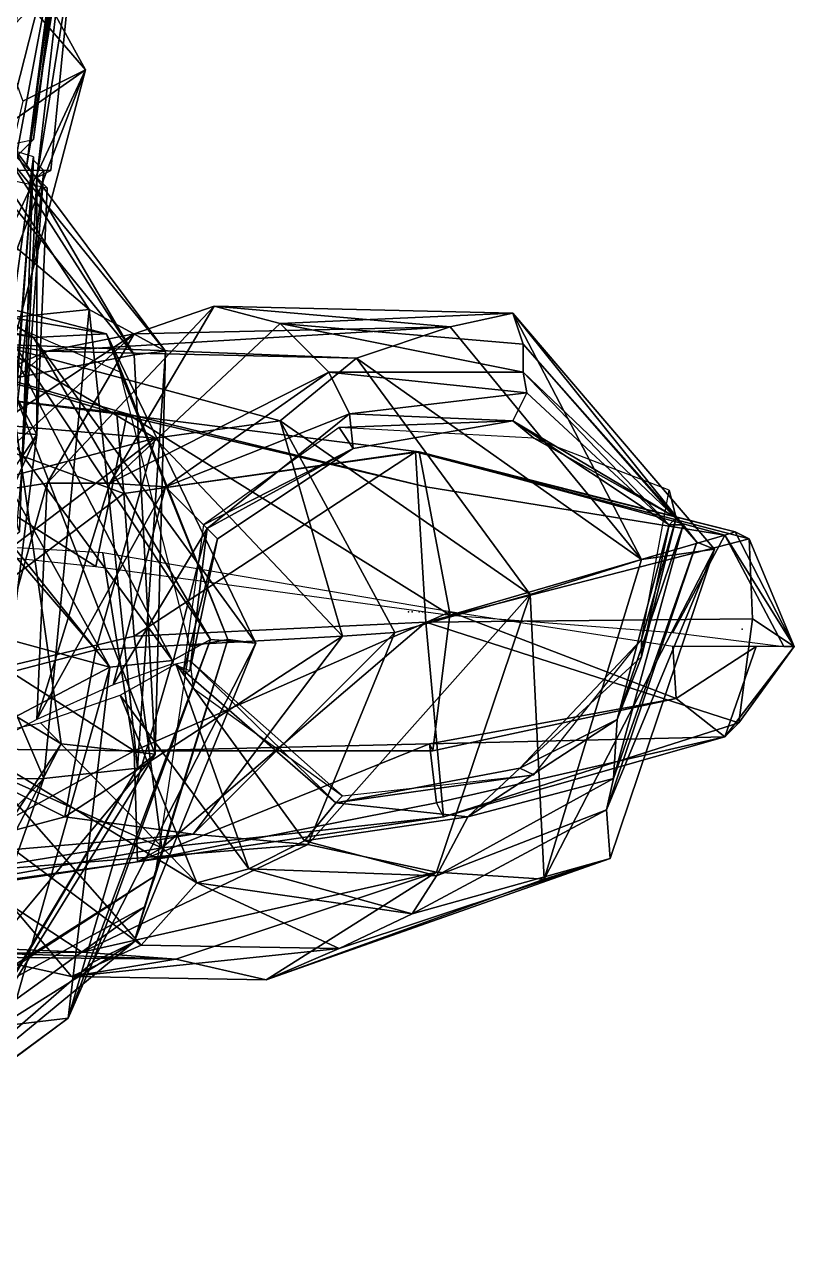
# Model space of a CAD drawing. Extents: x 4.9 to 9.1, y -6.1 to 13.5.
# Drawn here: x 7.36 to 7.729, y -0.886 to -0.293 of the extents above; entities that cross this region are included whole.
import ezdxf

# ---------------------------------------------------------------- set-up
doc = ezdxf.new("R2010")
doc.units = 0
doc.layers.get('0').update_dxf_attribs({"linetype": 'CONTINUOUS'})

msp = doc.modelspace()

# ---------------------------------------------------------------- linework, layer by layer
at = {"color": 0}
for p in [(7.54444, -0.5745, -4.07833), (7.54611, -0.5745, -3.85667), (7.54611, -0.5745, -3.855), (7.54944, -0.5745, -3.84), (7.55111, -0.5745, -3.84), (7.70444, -0.58283, -4.07833)]:
    msp.add_point(p, dxfattribs=at)
for points in [[(7.27444, -0.18116, 1.13), (7.28944, -0.13283, 1.19167), (7.38944, -0.3145, 1.19167)], [(7.35944, -0.3295, 1.28833), (7.38944, -0.3145, 1.19167), (7.28944, -0.13283, 1.19167)], [(7.30444, -0.29783, -1.28), (7.37277, -0.17783, -1.23), (7.31444, -0.29783, -1.22333)], [(7.37277, -0.17783, -1.23), (7.30444, -0.29783, -1.28), (7.34444, -0.19116, -1.34167)], [(7.32277, -0.29783, -1.08333), (7.31444, -0.29783, -1.22333), (7.37277, -0.17783, -1.23)], [(7.37277, -0.17783, -1.23), (7.35777, -0.17283, -1.06667), (7.32277, -0.29783, -1.08333)], [(7.38944, -0.3145, 1.19167), (7.35611, -0.33783, 1.13167), (7.27444, -0.18116, 1.13)], [(7.36444, -0.2195, 0.41), (7.32944, -0.1995, 0.51667), (7.31611, -0.35783, 0.51167)], [(7.31611, -0.35783, 0.51167), (7.34944, -0.35116, 0.39), (7.36444, -0.2195, 0.41)], [(7.37944, -0.23283, 0.22833), (7.36444, -0.2195, 0.41), (7.34944, -0.35116, 0.39)], [(7.38277, -0.26283, -0.32667), (7.29111, -0.36283, -0.42333), (7.34111, -0.23616, -0.42833)], [(7.34944, -0.35116, 0.39), (7.36444, -0.34783, 0.23333), (7.37944, -0.23283, 0.22833)], [(7.37777, -0.24116, 0.04), (7.37944, -0.23283, 0.22833), (7.36444, -0.34783, 0.23333)], [(7.36111, -0.36116, -0.1), (7.37777, -0.24116, 0.04), (7.35611, -0.35616, 0.03333)], [(7.36444, -0.34783, 0.23333), (7.35611, -0.35616, 0.03333), (7.37777, -0.24116, 0.04)], [(7.37777, -0.24116, 0.04), (7.36111, -0.36116, -0.1), (7.37611, -0.2445, -0.1)], [(7.37944, -0.2495, -0.195), (7.37611, -0.2445, -0.1), (7.36111, -0.36116, -0.1)], [(7.36111, -0.36116, -0.1), (7.36611, -0.36616, -0.20333), (7.37944, -0.2495, -0.195)], [(7.38277, -0.26283, -0.32667), (7.37944, -0.2495, -0.195), (7.36611, -0.36616, -0.20333)], [(7.29111, -0.36283, -0.42333), (7.38277, -0.26283, -0.32667), (7.37277, -0.36283, -0.32667)], [(7.36611, -0.36616, -0.20333), (7.37277, -0.36283, -0.32667), (7.38277, -0.26283, -0.32667)], [(7.24777, -0.30783, -1.36333), (7.30444, -0.29783, -1.28), (7.39111, -0.4295, -1.32667)], [(7.29777, -0.3095, -0.895), (7.41277, -0.45116, -1.06333), (7.32277, -0.29783, -1.08333)], [(7.30444, -0.29783, -1.28), (7.31444, -0.29783, -1.22333), (7.42777, -0.4495, -1.225)], [(7.42777, -0.4495, -1.225), (7.39111, -0.4295, -1.32667), (7.30444, -0.29783, -1.28)], [(7.31444, -0.29783, -1.22333), (7.32277, -0.29783, -1.08333), (7.41277, -0.45116, -1.06333)], [(7.41277, -0.45116, -1.06333), (7.42777, -0.4495, -1.225), (7.31444, -0.29783, -1.22333)], [(7.39111, -0.4295, -1.32667), (7.27777, -0.44116, -1.43333), (7.24777, -0.30783, -1.36333)], [(7.41277, -0.45116, -1.06333), (7.29777, -0.3095, -0.895), (7.35277, -0.46283, -0.88333)], [(7.38944, -0.3145, 1.19167), (7.31611, -0.47116, 1.12333), (7.35611, -0.33783, 1.13167)], [(7.31611, -0.47116, 1.12333), (7.38944, -0.3145, 1.19167), (7.34444, -0.4845, 1.2)], [(7.32111, -0.49283, 1.30833), (7.34444, -0.4845, 1.2), (7.38944, -0.3145, 1.19167)], [(7.38944, -0.3145, 1.19167), (7.35944, -0.3295, 1.28833), (7.32111, -0.49283, 1.30833)], [(7.36611, -0.4895, -0.32833), (7.32111, -0.48616, -0.42833), (7.29277, -0.3545, -0.42167)], [(7.29277, -0.3545, -0.42167), (7.37111, -0.37116, -0.32333), (7.36611, -0.4895, -0.32833)], [(7.36444, -0.35616, 0.225), (7.34777, -0.35116, 0.39833), (7.33777, -0.5495, 0.4)], [(7.33777, -0.5495, 0.4), (7.35777, -0.53616, 0.22), (7.36444, -0.35616, 0.225)], [(7.36444, -0.35616, 0.225), (7.35277, -0.51783, 0.04167), (7.36444, -0.35783, 0.03667)], [(7.35277, -0.51783, 0.04167), (7.36444, -0.35616, 0.225), (7.35777, -0.53616, 0.22)], [(7.36444, -0.35783, 0.03667), (7.35277, -0.5095, -0.10333), (7.36944, -0.36283, -0.105)], [(7.35277, -0.5095, -0.10333), (7.36444, -0.35783, 0.03667), (7.35277, -0.51783, 0.04167)], [(7.35944, -0.4995, -0.20833), (7.36944, -0.36283, -0.105), (7.35277, -0.5095, -0.10333)], [(7.36944, -0.36283, -0.105), (7.35944, -0.4995, -0.20833), (7.36611, -0.36616, -0.20333)], [(7.36611, -0.4895, -0.32833), (7.36611, -0.36616, -0.20333), (7.35944, -0.4995, -0.20833)], [(7.36611, -0.36616, -0.20333), (7.36611, -0.4895, -0.32833), (7.37111, -0.37116, -0.32333)], [(7.34277, -0.42783, -1.83333), (7.36444, -0.44283, -2.005), (7.20944, -0.4145, -2.08)], [(7.25277, -0.41616, -2.27667), (7.20944, -0.4145, -2.08), (7.36444, -0.44283, -2.005)], [(7.22444, -0.55283, -1.545), (7.40111, -0.60116, -1.37667), (7.25444, -0.41783, -1.47833)], [(7.36444, -0.44283, -2.005), (7.39944, -0.44116, -2.17667), (7.25277, -0.41616, -2.27667)], [(7.30944, -0.41783, -2.51833), (7.25277, -0.41616, -2.27667), (7.39944, -0.44116, -2.17667)], [(7.29944, -0.41783, -1.65333), (7.25444, -0.41783, -1.47833), (7.40111, -0.60116, -1.37667)], [(7.40111, -0.60116, -1.37667), (7.43111, -0.59783, -1.61), (7.29944, -0.41783, -1.65333)], [(7.34277, -0.42783, -1.83333), (7.29944, -0.41783, -1.65333), (7.43111, -0.59783, -1.61)], [(7.39944, -0.44116, -2.17667), (7.40611, -0.4595, -2.27833), (7.30944, -0.41783, -2.51833)], [(7.27777, -0.44116, -1.43333), (7.39111, -0.4295, -1.32667), (7.36944, -0.6545, -1.35667)], [(7.43111, -0.59783, -1.61), (7.44944, -0.58783, -1.76333), (7.34277, -0.42783, -1.83333)], [(7.36444, -0.44283, -2.005), (7.34277, -0.42783, -1.83333), (7.44944, -0.58783, -1.76333)], [(7.41444, -0.6495, -1.23833), (7.36944, -0.6545, -1.35667), (7.39111, -0.4295, -1.32667)], [(7.41277, -0.44116, -2.93), (7.45111, -0.42783, -3.08333), (7.37111, -0.51283, -3.11)], [(7.40111, -0.51283, -3.26167), (7.37111, -0.51283, -3.11), (7.45111, -0.42783, -3.08333)], [(7.39111, -0.4295, -1.32667), (7.42777, -0.4495, -1.225), (7.41444, -0.6495, -1.23833)], [(7.45111, -0.42783, -3.08333), (7.48277, -0.43616, -3.25167), (7.40111, -0.51283, -3.26167)], [(7.45111, -0.42783, -3.08333), (7.41277, -0.44116, -2.93), (7.56444, -0.43783, -2.90333)], [(7.56444, -0.43783, -2.90333), (7.59444, -0.43116, -3.06667), (7.45111, -0.42783, -3.08333)], [(7.48277, -0.43616, -3.25167), (7.45111, -0.42783, -3.08333), (7.59444, -0.43116, -3.06667)], [(7.59444, -0.43116, -3.06667), (7.59944, -0.44616, -3.23), (7.48277, -0.43616, -3.25167)], [(7.59444, -0.43116, -3.06667), (7.56444, -0.43783, -2.90333), (7.65611, -0.5495, -2.86667)], [(7.65611, -0.5495, -2.86667), (7.69111, -0.5445, -3.05667), (7.59444, -0.43116, -3.06667)], [(7.68277, -0.54116, -3.235), (7.59444, -0.43116, -3.06667), (7.69111, -0.5445, -3.05667)], [(7.59444, -0.43116, -3.06667), (7.68277, -0.54116, -3.235), (7.59944, -0.44616, -3.23)], [(7.40944, -0.4795, -3.87833), (7.25277, -0.4345, -4.03833), (7.24944, -0.46116, -3.95833)], [(7.25277, -0.4345, -4.03833), (7.40944, -0.4795, -3.87833), (7.40444, -0.4795, -3.99667)], [(7.40444, -0.4795, -3.99667), (7.25444, -0.46116, -4.085), (7.25277, -0.4345, -4.03833)], [(7.56444, -0.43783, -2.90333), (7.37111, -0.4495, -2.76833), (7.51944, -0.45283, -2.74333)], [(7.37111, -0.4495, -2.76833), (7.56444, -0.43783, -2.90333), (7.41277, -0.44116, -2.93)], [(7.50611, -0.4595, -3.42), (7.40111, -0.51283, -3.26167), (7.48277, -0.43616, -3.25167)], [(7.59944, -0.4595, -3.40667), (7.48277, -0.43616, -3.25167), (7.59944, -0.44616, -3.23)], [(7.48277, -0.43616, -3.25167), (7.59944, -0.4595, -3.40667), (7.50611, -0.4595, -3.42)], [(7.51944, -0.45283, -2.74333), (7.65611, -0.5495, -2.86667), (7.56444, -0.43783, -2.90333)], [(7.36944, -0.6545, -1.35667), (7.15444, -0.65616, -1.46167), (7.27777, -0.44116, -1.43333)], [(7.41277, -0.44116, -2.93), (7.28444, -0.52616, -2.77833), (7.37111, -0.4495, -2.76833)], [(7.28444, -0.52616, -2.77833), (7.41277, -0.44116, -2.93), (7.32777, -0.5195, -2.94)], [(7.37111, -0.51283, -3.11), (7.32777, -0.5195, -2.94), (7.41277, -0.44116, -2.93)], [(7.39944, -0.44116, -2.17667), (7.36444, -0.44283, -2.005), (7.47111, -0.5895, -1.95833)], [(7.44944, -0.58783, -1.76333), (7.47111, -0.5895, -1.95833), (7.36444, -0.44283, -2.005)], [(7.47111, -0.5895, -1.95833), (7.45777, -0.58783, -2.12833), (7.39944, -0.44116, -2.17667)], [(7.40611, -0.4595, -2.27833), (7.39944, -0.44116, -2.17667), (7.45777, -0.58783, -2.12833)], [(7.37111, -0.4495, -2.76833), (7.22611, -0.5145, -2.60333), (7.34611, -0.44616, -2.60333)], [(7.22611, -0.5145, -2.60333), (7.37111, -0.4495, -2.76833), (7.28444, -0.52616, -2.77833)], [(7.34611, -0.44616, -2.60333), (7.28611, -0.4795, -2.43), (7.42277, -0.49116, -2.39667)], [(7.42277, -0.49116, -2.39667), (7.48277, -0.48283, -2.58167), (7.34611, -0.44616, -2.60333)], [(7.51944, -0.45283, -2.74333), (7.34611, -0.44616, -2.60333), (7.48277, -0.48283, -2.58167)], [(7.34611, -0.44616, -2.60333), (7.51944, -0.45283, -2.74333), (7.37111, -0.4495, -2.76833)], [(7.42777, -0.4495, -1.225), (7.41277, -0.45116, -1.06333), (7.42277, -0.64283, -1.04667)], [(7.42277, -0.64283, -1.04667), (7.41444, -0.6495, -1.23833), (7.42777, -0.4495, -1.225)], [(7.67611, -0.53283, -3.39833), (7.59944, -0.44616, -3.23), (7.68277, -0.54116, -3.235)], [(7.59944, -0.44616, -3.23), (7.67611, -0.53283, -3.39833), (7.59944, -0.4595, -3.40667)], [(7.35277, -0.46283, -0.88333), (7.42277, -0.64283, -1.04667), (7.41277, -0.45116, -1.06333)], [(7.48277, -0.48283, -2.58167), (7.60277, -0.56616, -2.71833), (7.51944, -0.45283, -2.74333)], [(7.65611, -0.5495, -2.86667), (7.51944, -0.45283, -2.74333), (7.60277, -0.56616, -2.71833)], [(7.24944, -0.46116, -3.95833), (7.39444, -0.55283, -3.80333), (7.40944, -0.4795, -3.87833)], [(7.39444, -0.55283, -3.80333), (7.24944, -0.46116, -3.95833), (7.25111, -0.53783, -3.91667)], [(7.25444, -0.46116, -4.085), (7.40444, -0.4795, -3.99667), (7.40777, -0.51783, -4.06333)], [(7.40777, -0.51783, -4.06333), (7.27277, -0.6195, -4.09833), (7.25444, -0.46116, -4.085)], [(7.40111, -0.51283, -3.26167), (7.50611, -0.4595, -3.42), (7.42777, -0.5145, -3.41667)], [(7.45777, -0.58783, -2.12833), (7.43944, -0.59116, -2.20167), (7.40611, -0.4595, -2.27833)], [(7.51611, -0.4795, -3.56667), (7.42777, -0.5145, -3.41667), (7.50611, -0.4595, -3.42)], [(7.60111, -0.4695, -3.55), (7.50611, -0.4595, -3.42), (7.59944, -0.4595, -3.40667)], [(7.50611, -0.4595, -3.42), (7.60111, -0.4695, -3.55), (7.51611, -0.4795, -3.56667)], [(7.66944, -0.53283, -3.535), (7.59944, -0.4595, -3.40667), (7.67611, -0.53283, -3.39833)], [(7.59944, -0.4595, -3.40667), (7.66944, -0.53283, -3.535), (7.60111, -0.4695, -3.55)], [(7.33944, -0.6145, -0.73833), (7.37777, -0.63783, -0.87333), (7.35277, -0.46283, -0.88333)], [(7.42277, -0.64283, -1.04667), (7.35277, -0.46283, -0.88333), (7.37777, -0.63783, -0.87333)], [(7.59444, -0.48283, -3.70833), (7.51611, -0.4795, -3.56667), (7.60111, -0.4695, -3.55)], [(7.59444, -0.48283, -3.70833), (7.60111, -0.4695, -3.55), (7.66944, -0.53283, -3.535)], [(7.27777, -0.5295, -2.34), (7.42277, -0.49116, -2.39667), (7.28611, -0.4795, -2.43)], [(7.56444, -0.57616, -3.70333), (7.40944, -0.4795, -3.87833), (7.39444, -0.55283, -3.80333)], [(7.40444, -0.4795, -3.99667), (7.55277, -0.5145, -3.83833), (7.54944, -0.49783, -3.97)], [(7.54944, -0.49783, -3.97), (7.40777, -0.51783, -4.06333), (7.40444, -0.4795, -3.99667)], [(7.55277, -0.5145, -3.83833), (7.40444, -0.4795, -3.99667), (7.40944, -0.4795, -3.87833)], [(7.40944, -0.4795, -3.87833), (7.56444, -0.57616, -3.70333), (7.55277, -0.5145, -3.83833)], [(7.42777, -0.5145, -3.41667), (7.51611, -0.4795, -3.56667), (7.44777, -0.5345, -3.585)], [(7.51777, -0.49616, -3.71167), (7.44777, -0.5345, -3.585), (7.51611, -0.4795, -3.56667)], [(7.51611, -0.4795, -3.56667), (7.59444, -0.48283, -3.70833), (7.51777, -0.49616, -3.71167)], [(7.36611, -0.4895, -0.32833), (7.30444, -0.62616, -0.44333), (7.32111, -0.48616, -0.42833)], [(7.48277, -0.48283, -2.58167), (7.42277, -0.49116, -2.39667), (7.51277, -0.58616, -2.395)], [(7.51777, -0.49616, -3.71167), (7.51111, -0.48616, -3.83333), (7.44611, -0.53283, -3.81333)], [(7.51277, -0.58616, -2.395), (7.53777, -0.5845, -2.535), (7.48277, -0.48283, -2.58167)], [(7.60277, -0.56616, -2.71833), (7.48277, -0.48283, -2.58167), (7.53777, -0.5845, -2.535)], [(7.51111, -0.48616, -3.83333), (7.51777, -0.49616, -3.71167), (7.59444, -0.48283, -3.70833)], [(7.59444, -0.48283, -3.70833), (7.60444, -0.49116, -3.80667), (7.51111, -0.48616, -3.83333)], [(7.66944, -0.53283, -3.535), (7.67277, -0.5295, -3.69833), (7.59444, -0.48283, -3.70833)], [(7.60444, -0.49116, -3.80667), (7.59444, -0.48283, -3.70833), (7.67277, -0.5295, -3.69833)], [(7.42277, -0.49116, -2.39667), (7.27777, -0.5295, -2.34), (7.35277, -0.5445, -2.30333)], [(7.30444, -0.62616, -0.44333), (7.36611, -0.4895, -0.32833), (7.34611, -0.6495, -0.33667)], [(7.35944, -0.4995, -0.20833), (7.34611, -0.6495, -0.33667), (7.36611, -0.4895, -0.32833)], [(7.42277, -0.49116, -2.39667), (7.35277, -0.5445, -2.30333), (7.39444, -0.59283, -2.28833)], [(7.39444, -0.59283, -2.28833), (7.51277, -0.58616, -2.395), (7.42277, -0.49116, -2.39667)], [(7.67277, -0.5295, -3.69833), (7.66944, -0.51616, -3.77), (7.60444, -0.49116, -3.80667)], [(7.40777, -0.51783, -4.06333), (7.54944, -0.49783, -3.97), (7.54777, -0.49783, -4.07)], [(7.54777, -0.49783, -4.07), (7.41277, -0.58616, -4.09), (7.40777, -0.51783, -4.06333)], [(7.41277, -0.58616, -4.09), (7.54777, -0.49783, -4.07), (7.55277, -0.5795, -4.12)], [(7.44611, -0.53283, -3.81333), (7.45277, -0.5395, -3.7), (7.51777, -0.49616, -3.71167)], [(7.44777, -0.5345, -3.585), (7.51777, -0.49616, -3.71167), (7.45277, -0.5395, -3.7)], [(7.54777, -0.49783, -4.07), (7.70111, -0.53616, -3.97167), (7.70777, -0.5395, -4.06)], [(7.70777, -0.5395, -4.06), (7.55277, -0.5795, -4.12), (7.54777, -0.49783, -4.07)], [(7.70111, -0.53616, -3.97167), (7.54777, -0.49783, -4.07), (7.54944, -0.49783, -3.97)], [(7.54944, -0.49783, -3.97), (7.69611, -0.53783, -3.81833), (7.70111, -0.53616, -3.97167)], [(7.69611, -0.53783, -3.81833), (7.54944, -0.49783, -3.97), (7.55277, -0.5145, -3.83833)], [(7.32777, -0.5195, -2.94), (7.37111, -0.51283, -3.11), (7.33444, -0.64283, -3.10667)], [(7.36611, -0.62616, -3.265), (7.33444, -0.64283, -3.10667), (7.37111, -0.51283, -3.11)], [(7.37111, -0.51283, -3.11), (7.40111, -0.51283, -3.26167), (7.36611, -0.62616, -3.265)], [(7.42777, -0.5145, -3.41667), (7.36611, -0.62616, -3.265), (7.40111, -0.51283, -3.26167)], [(7.36611, -0.62616, -3.265), (7.42777, -0.5145, -3.41667), (7.40277, -0.6095, -3.41333)], [(7.44777, -0.5345, -3.585), (7.40277, -0.6095, -3.41333), (7.42777, -0.5145, -3.41667)], [(7.69611, -0.53783, -3.81833), (7.55277, -0.5145, -3.83833), (7.56444, -0.57616, -3.70333)], [(7.67277, -0.5295, -3.69833), (7.65611, -0.58783, -3.82), (7.66944, -0.51616, -3.77)], [(7.27277, -0.6195, -4.09833), (7.40777, -0.51783, -4.06333), (7.41277, -0.58616, -4.09)], [(7.45277, -0.5395, -3.7), (7.44611, -0.53283, -3.81333), (7.43611, -0.6045, -3.77167)], [(7.68277, -0.54116, -3.235), (7.64277, -0.6545, -3.40333), (7.67611, -0.53283, -3.39833)], [(7.64444, -0.62616, -3.55167), (7.67611, -0.53283, -3.39833), (7.64277, -0.6545, -3.40333)], [(7.67611, -0.53283, -3.39833), (7.64444, -0.62616, -3.55167), (7.66944, -0.53283, -3.535)], [(7.65611, -0.59616, -3.71333), (7.66944, -0.53283, -3.535), (7.64444, -0.62616, -3.55167)], [(7.66944, -0.53283, -3.535), (7.65611, -0.59616, -3.71333), (7.67277, -0.5295, -3.69833)], [(7.65611, -0.58783, -3.82), (7.67277, -0.5295, -3.69833), (7.65611, -0.59616, -3.71333)], [(7.25111, -0.53783, -3.915), (7.41277, -0.64116, -3.87333), (7.39777, -0.54616, -3.81167)], [(7.41277, -0.64116, -3.87333), (7.25111, -0.53783, -3.915), (7.25944, -0.6395, -3.95833)], [(7.40277, -0.6095, -3.41333), (7.44777, -0.5345, -3.585), (7.43111, -0.5995, -3.565)], [(7.43944, -0.60283, -3.7), (7.43111, -0.5995, -3.565), (7.44777, -0.5345, -3.585)], [(7.43611, -0.6045, -3.77167), (7.43944, -0.60283, -3.7), (7.45277, -0.5395, -3.7)], [(7.44777, -0.5345, -3.585), (7.45277, -0.5395, -3.7), (7.43944, -0.60283, -3.7)], [(7.55277, -0.5795, -4.12), (7.70777, -0.5395, -4.06), (7.70944, -0.57783, -4.085)], [(7.56444, -0.57616, -3.70333), (7.67111, -0.5845, -3.73333), (7.69611, -0.53783, -3.81833)], [(7.72444, -0.59116, -4.04667), (7.69611, -0.53783, -3.81833), (7.67111, -0.5845, -3.73333)], [(7.72944, -0.59116, -3.98333), (7.70111, -0.53616, -3.97167), (7.69611, -0.53783, -3.81833)], [(7.69611, -0.53783, -3.81833), (7.72444, -0.59116, -4.04667), (7.72944, -0.59116, -3.98333)], [(7.72944, -0.59116, -3.98333), (7.70777, -0.5395, -4.06), (7.70111, -0.53616, -3.97167)], [(7.72944, -0.59116, -3.98333), (7.70944, -0.57783, -4.085), (7.70777, -0.5395, -4.06)], [(7.27944, -0.62283, -2.29333), (7.39444, -0.59283, -2.28833), (7.35277, -0.5445, -2.30333)], [(7.69111, -0.5445, -3.05667), (7.65611, -0.5495, -2.86667), (7.60944, -0.70283, -2.86667)], [(7.60944, -0.70283, -2.86667), (7.64111, -0.69283, -3.05667), (7.69111, -0.5445, -3.05667)], [(7.69111, -0.5445, -3.05667), (7.63944, -0.6695, -3.24667), (7.68277, -0.54116, -3.235)], [(7.64277, -0.6545, -3.40333), (7.68277, -0.54116, -3.235), (7.63944, -0.6695, -3.24667)], [(7.63944, -0.6695, -3.24667), (7.69111, -0.5445, -3.05667), (7.64111, -0.69283, -3.05667)], [(7.56444, -0.5745, -3.705), (7.39777, -0.54616, -3.81167), (7.41277, -0.64116, -3.87333)], [(7.60277, -0.56616, -2.71833), (7.60944, -0.70283, -2.86667), (7.65611, -0.5495, -2.86667)], [(7.40111, -0.60116, -1.37667), (7.22444, -0.55283, -1.545), (7.30277, -0.65283, -1.48667)], [(7.60277, -0.56616, -2.71833), (7.53777, -0.5845, -2.535), (7.49611, -0.68616, -2.54667)], [(7.49611, -0.68616, -2.54667), (7.55777, -0.6995, -2.70667), (7.60277, -0.56616, -2.71833)], [(7.60944, -0.70283, -2.86667), (7.60277, -0.56616, -2.71833), (7.55777, -0.6995, -2.70667)], [(7.41277, -0.64116, -3.87333), (7.55611, -0.64116, -3.85167), (7.56444, -0.5745, -3.705)], [(7.67277, -0.61616, -3.84333), (7.56444, -0.5745, -3.705), (7.55611, -0.64116, -3.85167)], [(7.56444, -0.5745, -3.705), (7.67277, -0.61616, -3.84333), (7.67111, -0.59116, -3.73833)], [(7.55277, -0.5795, -4.12), (7.42611, -0.68783, -4.08167), (7.41277, -0.58616, -4.09)], [(7.42611, -0.68783, -4.08167), (7.55277, -0.5795, -4.12), (7.56111, -0.67283, -4.07833)], [(7.55277, -0.5795, -4.12), (7.70944, -0.57783, -4.085), (7.70277, -0.62783, -4.06333)], [(7.70277, -0.62783, -4.06333), (7.56111, -0.67283, -4.07833), (7.55277, -0.5795, -4.12)], [(7.72944, -0.59116, -3.98333), (7.70277, -0.62783, -4.06333), (7.70944, -0.57783, -4.085)], [(7.27277, -0.6195, -4.09833), (7.41277, -0.58616, -4.09), (7.42611, -0.68783, -4.08167)], [(7.51277, -0.58616, -2.395), (7.39444, -0.59283, -2.28833), (7.37944, -0.67283, -2.31333)], [(7.37944, -0.67283, -2.31333), (7.44111, -0.68116, -2.405), (7.51277, -0.58616, -2.395)], [(7.53777, -0.5845, -2.535), (7.51277, -0.58616, -2.395), (7.44111, -0.68116, -2.405)], [(7.44111, -0.68116, -2.405), (7.49611, -0.68616, -2.54667), (7.53777, -0.5845, -2.535)], [(7.27944, -0.62283, -2.29333), (7.37944, -0.67283, -2.31333), (7.39444, -0.59283, -2.28833)], [(7.44944, -0.58783, -1.76333), (7.43111, -0.59783, -1.61), (7.38111, -0.7695, -1.55)], [(7.38111, -0.7695, -1.55), (7.39277, -0.74283, -1.75), (7.44944, -0.58783, -1.76333)], [(7.47111, -0.5895, -1.95833), (7.44944, -0.58783, -1.76333), (7.39277, -0.74283, -1.75)], [(7.39277, -0.74283, -1.75), (7.41277, -0.73283, -1.955), (7.47111, -0.5895, -1.95833)], [(7.45777, -0.58783, -2.12833), (7.47111, -0.5895, -1.95833), (7.41277, -0.73283, -1.955)], [(7.41277, -0.73283, -1.955), (7.41777, -0.71616, -2.13), (7.45777, -0.58783, -2.12833)], [(7.42277, -0.70116, -2.24333), (7.45777, -0.58783, -2.12833), (7.41777, -0.71616, -2.13)], [(7.45777, -0.58783, -2.12833), (7.42277, -0.70116, -2.24333), (7.43944, -0.59116, -2.20167)], [(7.65611, -0.58783, -3.82), (7.65611, -0.59616, -3.71333), (7.59777, -0.6495, -3.71167)], [(7.59777, -0.6495, -3.71167), (7.60444, -0.65283, -3.855), (7.65611, -0.58783, -3.82)], [(7.71111, -0.59116, -3.835), (7.67111, -0.59116, -3.73833), (7.67277, -0.61616, -3.84333)], [(7.71111, -0.59116, -3.835), (7.67277, -0.61616, -3.84333), (7.69611, -0.6345, -3.98167)], [(7.69611, -0.6345, -3.98167), (7.72944, -0.59116, -3.98333), (7.71111, -0.59116, -3.835)], [(7.72944, -0.59116, -3.98333), (7.69611, -0.6345, -3.98167), (7.70277, -0.62783, -4.06333)], [(7.40111, -0.60116, -1.37667), (7.38111, -0.7695, -1.55), (7.43111, -0.59783, -1.61)], [(7.43277, -0.5995, -3.565), (7.43944, -0.59783, -3.70333), (7.50944, -0.66616, -3.71167)], [(7.51277, -0.66283, -3.82833), (7.50944, -0.66616, -3.71167), (7.43944, -0.59783, -3.70333)], [(7.43944, -0.59783, -3.70333), (7.44111, -0.61116, -3.77), (7.51277, -0.66283, -3.82833)], [(7.64444, -0.62616, -3.55167), (7.59777, -0.6495, -3.71167), (7.65611, -0.59616, -3.71333)], [(7.30277, -0.65283, -1.48667), (7.35277, -0.77283, -1.33667), (7.40111, -0.60116, -1.37667)], [(7.38111, -0.7695, -1.55), (7.40111, -0.60116, -1.37667), (7.35277, -0.77283, -1.33667)], [(7.43277, -0.5995, -3.565), (7.46777, -0.69783, -3.425), (7.40611, -0.6145, -3.41833)], [(7.46777, -0.69783, -3.425), (7.43277, -0.5995, -3.565), (7.49444, -0.6845, -3.57)], [(7.50944, -0.66616, -3.71167), (7.49444, -0.6845, -3.57), (7.43277, -0.5995, -3.565)], [(7.37777, -0.63783, -0.87333), (7.33944, -0.6145, -0.73833), (7.28611, -0.77783, -0.73167)], [(7.40611, -0.6145, -3.41833), (7.44277, -0.7045, -3.25), (7.36777, -0.62783, -3.26667)], [(7.44277, -0.7045, -3.25), (7.40611, -0.6145, -3.41833), (7.46777, -0.69783, -3.425)], [(7.55444, -0.63783, -3.85), (7.69611, -0.6345, -3.98167), (7.67277, -0.61616, -3.84333)], [(7.67277, -0.61616, -3.84333), (7.55611, -0.64116, -3.85167), (7.55444, -0.63783, -3.85)], [(7.42611, -0.68783, -4.08167), (7.29444, -0.71116, -4.10833), (7.27277, -0.6195, -4.09833)], [(7.27944, -0.62283, -2.29333), (7.30444, -0.69283, -2.32667), (7.37944, -0.67283, -2.31333)], [(7.32944, -0.63616, -3.10833), (7.36777, -0.62783, -3.26667), (7.44277, -0.7045, -3.25)], [(7.56111, -0.67283, -4.07833), (7.70277, -0.62783, -4.06333), (7.69611, -0.6345, -3.98167)], [(7.64277, -0.6545, -3.40333), (7.57277, -0.67283, -3.56667), (7.64444, -0.62616, -3.55167)], [(7.59777, -0.6495, -3.71167), (7.64444, -0.62616, -3.55167), (7.57277, -0.67283, -3.56667)], [(7.69611, -0.6345, -3.98167), (7.55444, -0.63783, -3.85), (7.55777, -0.66616, -3.99333)], [(7.69611, -0.6345, -3.98167), (7.55777, -0.66616, -3.99333), (7.56111, -0.67283, -4.07833)], [(7.41277, -0.64116, -3.87333), (7.25944, -0.6395, -3.95833), (7.27944, -0.7145, -4.06667)], [(7.28611, -0.77783, -0.73167), (7.29611, -0.7945, -0.87667), (7.37777, -0.63783, -0.87333)], [(7.28944, -0.6395, -2.93667), (7.32944, -0.63616, -3.10833), (7.41611, -0.7345, -3.08833)], [(7.32944, -0.73783, -2.76667), (7.28944, -0.6395, -2.93667), (7.38277, -0.7495, -2.91667)], [(7.41611, -0.7345, -3.08833), (7.38277, -0.7495, -2.91667), (7.28944, -0.6395, -2.93667)], [(7.42277, -0.64283, -1.04667), (7.37777, -0.63783, -0.87333), (7.29611, -0.7945, -0.87667)], [(7.44277, -0.7045, -3.25), (7.41611, -0.7345, -3.08833), (7.32944, -0.63616, -3.10833)], [(7.41277, -0.64116, -3.87333), (7.55444, -0.63783, -3.85), (7.55611, -0.64116, -3.85167)], [(7.55444, -0.63783, -3.85), (7.41277, -0.64116, -3.87333), (7.41444, -0.6945, -4.01833)], [(7.41444, -0.6945, -4.01833), (7.55777, -0.66616, -3.99333), (7.55444, -0.63783, -3.85)], [(7.27944, -0.7145, -4.06667), (7.41444, -0.6945, -4.01833), (7.41277, -0.64116, -3.87333)], [(7.29611, -0.7945, -0.87667), (7.30944, -0.82616, -1.05167), (7.42277, -0.64283, -1.04667)], [(7.41444, -0.6495, -1.23833), (7.42277, -0.64283, -1.04667), (7.30944, -0.82616, -1.05167)], [(7.30944, -0.82616, -1.05167), (7.30944, -0.8245, -1.24333), (7.41444, -0.6495, -1.23833)], [(7.36944, -0.6545, -1.35667), (7.41444, -0.6495, -1.23833), (7.30944, -0.8245, -1.24333)], [(7.57277, -0.67283, -3.56667), (7.50944, -0.66616, -3.71167), (7.59777, -0.6495, -3.71167)], [(7.60444, -0.65283, -3.855), (7.59777, -0.6495, -3.71167), (7.50944, -0.66616, -3.71167)], [(7.15444, -0.65616, -1.46167), (7.36944, -0.6545, -1.35667), (7.24777, -0.7795, -1.37333)], [(7.30944, -0.8245, -1.24333), (7.24777, -0.7795, -1.37333), (7.36944, -0.6545, -1.35667)], [(7.50944, -0.66616, -3.71167), (7.51277, -0.66283, -3.82833), (7.60444, -0.65283, -3.855)], [(7.63944, -0.6695, -3.24667), (7.55777, -0.70116, -3.415), (7.64277, -0.6545, -3.40333)], [(7.57277, -0.67283, -3.56667), (7.64277, -0.6545, -3.40333), (7.55777, -0.70116, -3.415)], [(7.41444, -0.6945, -4.01833), (7.56111, -0.67283, -4.07833), (7.55777, -0.66616, -3.99333)], [(7.50944, -0.66616, -3.71167), (7.57277, -0.67283, -3.56667), (7.49444, -0.6845, -3.57)], [(7.64111, -0.69283, -3.05667), (7.54611, -0.7195, -3.25667), (7.63944, -0.6695, -3.24667)], [(7.55777, -0.70116, -3.415), (7.63944, -0.6695, -3.24667), (7.54611, -0.7195, -3.25667)], [(7.44111, -0.68116, -2.405), (7.37944, -0.67283, -2.31333), (7.30444, -0.69283, -2.32667)], [(7.56111, -0.67283, -4.07833), (7.41444, -0.6945, -4.01833), (7.42611, -0.68783, -4.08167)], [(7.55777, -0.70116, -3.415), (7.49444, -0.6845, -3.57), (7.57277, -0.67283, -3.56667)], [(7.30444, -0.69283, -2.32667), (7.32944, -0.6995, -2.425), (7.44111, -0.68116, -2.405)], [(7.49611, -0.68616, -2.54667), (7.44111, -0.68116, -2.405), (7.32944, -0.6995, -2.425)], [(7.29444, -0.71116, -4.10833), (7.42611, -0.68783, -4.08167), (7.41444, -0.6945, -4.01833)], [(7.32944, -0.6995, -2.425), (7.38777, -0.73783, -2.57833), (7.49611, -0.68616, -2.54667)], [(7.55777, -0.6995, -2.70667), (7.49611, -0.68616, -2.54667), (7.38777, -0.73783, -2.57833)], [(7.49444, -0.6845, -3.57), (7.55777, -0.70116, -3.415), (7.46777, -0.69783, -3.425)], [(7.64111, -0.69283, -3.05667), (7.60944, -0.70283, -2.86667), (7.47611, -0.75116, -2.90167)], [(7.47611, -0.75116, -2.90167), (7.51111, -0.73616, -3.08), (7.64111, -0.69283, -3.05667)], [(7.54611, -0.7195, -3.25667), (7.64111, -0.69283, -3.05667), (7.51111, -0.73616, -3.08)], [(7.38777, -0.73783, -2.57833), (7.32944, -0.6995, -2.425), (7.22777, -0.73116, -2.445)], [(7.41444, -0.6945, -4.01833), (7.27944, -0.7145, -4.06667), (7.29444, -0.71116, -4.10833)], [(7.38777, -0.73783, -2.57833), (7.43277, -0.74116, -2.74), (7.55777, -0.6995, -2.70667)], [(7.47611, -0.75116, -2.90167), (7.55777, -0.6995, -2.70667), (7.43277, -0.74116, -2.74)], [(7.46777, -0.69783, -3.425), (7.54611, -0.7195, -3.25667), (7.44277, -0.7045, -3.25)], [(7.54611, -0.7195, -3.25667), (7.46777, -0.69783, -3.425), (7.55777, -0.70116, -3.415)], [(7.55777, -0.6995, -2.70667), (7.47611, -0.75116, -2.90167), (7.60944, -0.70283, -2.86667)], [(7.42277, -0.70116, -2.24333), (7.41777, -0.71616, -2.13), (7.28611, -0.78783, -2.16833)], [(7.28611, -0.78783, -2.16833), (7.35111, -0.74783, -2.50667), (7.42277, -0.70116, -2.24333)], [(7.44277, -0.7045, -3.25), (7.51111, -0.73616, -3.08), (7.41611, -0.7345, -3.08833)], [(7.51111, -0.73616, -3.08), (7.44277, -0.7045, -3.25), (7.54611, -0.7195, -3.25667)], [(7.41777, -0.71616, -2.13), (7.41277, -0.73283, -1.955), (7.26944, -0.82283, -1.97833)], [(7.26944, -0.82283, -1.97833), (7.28611, -0.78783, -2.16833), (7.41777, -0.71616, -2.13)], [(7.22777, -0.73116, -2.445), (7.26611, -0.7395, -2.59167), (7.38777, -0.73783, -2.57833)], [(7.41277, -0.73283, -1.955), (7.39277, -0.74283, -1.75), (7.25111, -0.86616, -1.75167)], [(7.25111, -0.86616, -1.75167), (7.26944, -0.82283, -1.97833), (7.41277, -0.73283, -1.955)], [(7.38277, -0.7495, -2.91667), (7.41611, -0.7345, -3.08833), (7.51111, -0.73616, -3.08)], [(7.43277, -0.74116, -2.74), (7.38777, -0.73783, -2.57833), (7.26611, -0.7395, -2.59167)], [(7.26611, -0.7395, -2.59167), (7.32944, -0.73783, -2.76667), (7.43277, -0.74116, -2.74)], [(7.38277, -0.7495, -2.91667), (7.43277, -0.74116, -2.74), (7.32944, -0.73783, -2.76667)], [(7.51111, -0.73616, -3.08), (7.47611, -0.75116, -2.90167), (7.38277, -0.7495, -2.91667)], [(7.43277, -0.74116, -2.74), (7.38277, -0.7495, -2.91667), (7.47611, -0.75116, -2.90167)], [(7.38111, -0.7695, -1.55), (7.25111, -0.86616, -1.75167), (7.39277, -0.74283, -1.75)], [(7.35277, -0.77283, -1.33667), (7.22277, -0.88616, -1.52), (7.38111, -0.7695, -1.55)], [(7.25111, -0.86616, -1.75167), (7.38111, -0.7695, -1.55), (7.22277, -0.88616, -1.52)]]:
    msp.add_3dface(points, dxfattribs=at)

doc.saveas('drawing.dxf')
